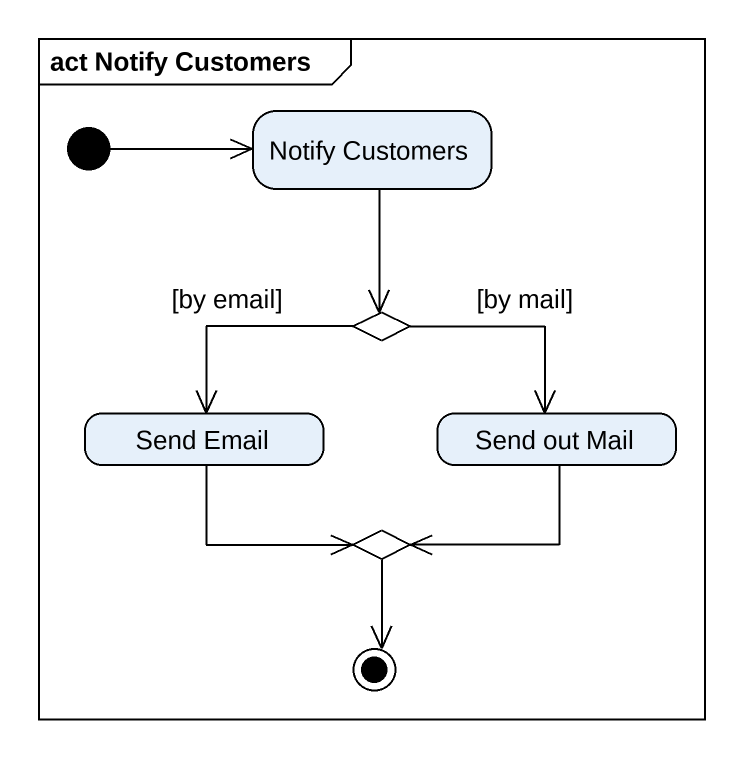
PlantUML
@startuml
mainframe act Notify Customers
hide empty description
state "Notify Customers" as Notify_Customers
state choice1 <<choice>>
state "Send Email" as Send_Email
state "Send out Mail" as Send_out_Mail
state choice2 <<choice>>
[*] -right-> Notify_Customers
Notify_Customers --> choice1
choice1 --> Send_Email : [by email]
choice1 --> Send_out_Mail : [by mail]
Send_Email -right-> choice2
Send_out_Mail --> choice2
choice2 --> [*]
@enduml
